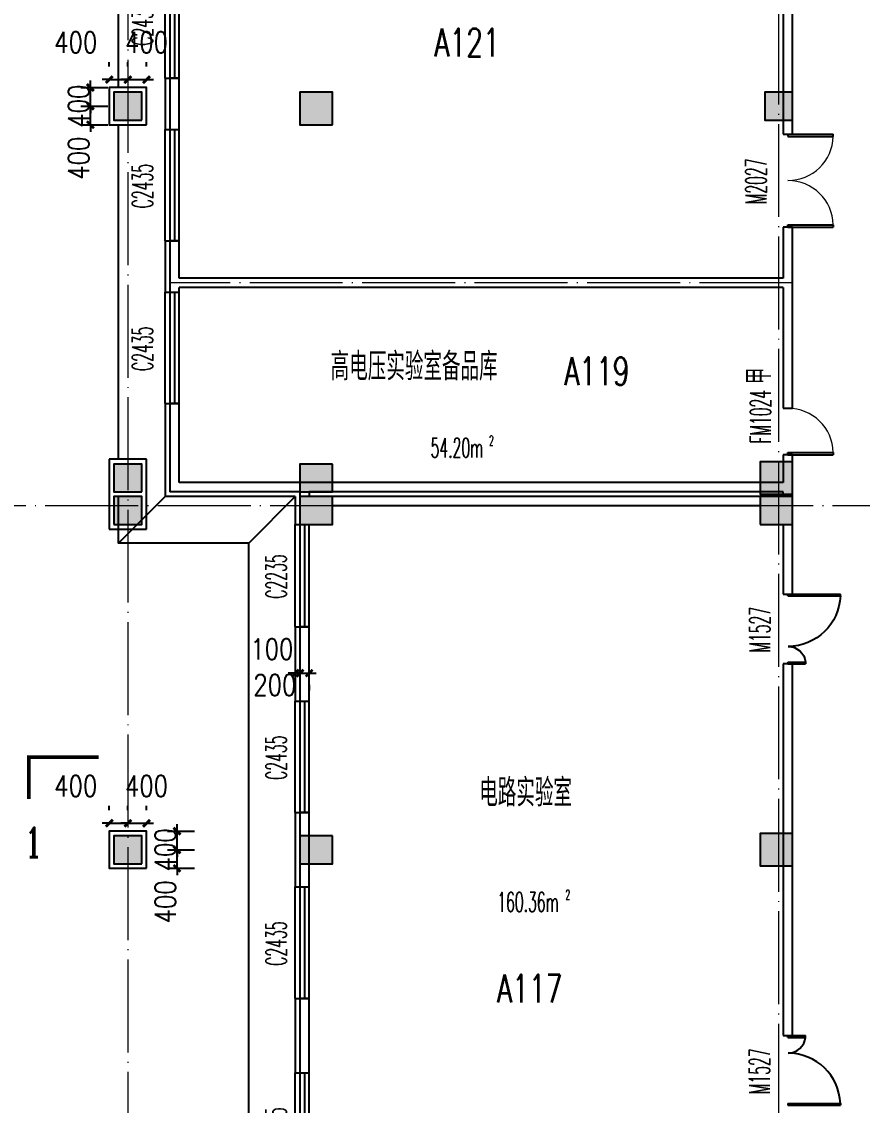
# Model space of a CAD drawing. Extents: x 1417642 to 3570900, y 124798 to 1191112.
# Drawn here: x 1437594 to 1455679, y 714033 to 737352 of the extents above; entities that cross this region are included whole.
import ezdxf

# ---------------------------------------------------------------- set-up
doc = ezdxf.new("R2010")
doc.units = 0
doc.header["$LTSCALE"] = 1000
doc.header["$MEASUREMENT"] = 0
doc.linetypes.add('DOTE', pattern=[2.42, 2, -0.2, 0.02, -0.2])
doc.layers.get('0').update_dxf_attribs({"linetype": 'CONTINUOUS'})
doc.layers.get('Defpoints').update_dxf_attribs({"linetype": 'CONTINUOUS'})
for name, color, linetype in [('colu', 2, 'CONTINUOUS'), ('COLUMN', 9, 'CONTINUOUS'), ('DIM_SYMB', 3, 'CONTINUOUS'), ('DOTE', 1, 'DOTE'), ('PUB_DIM', 3, 'CONTINUOUS'), ('PUB_HATCH', 8, 'CONTINUOUS'), ('PUB_TEXT', 40, 'CONTINUOUS'), ('SPACE', 7, 'CONTINUOUS'), ('SURFACE', 6, 'CONTINUOUS'), ('tiaozheng', 20, 'CONTINUOUS'), ('WALL', 4, 'CONTINUOUS'), ('WINDOW', 2, 'CONTINUOUS'), ('WINDOW_TEXT', 7, 'CONTINUOUS'), ('填充', 252, 'CONTINUOUS'), ('屋面轮廓', 101, 'CONTINUOUS'), ('柱填充', 8, 'CONTINUOUS'), ('立面造型', 40, 'CONTINUOUS')]:
    doc.layers.add(name, color=color, linetype=linetype)
doc.styles.add('_TCH_LABEL', font='COMPLEX', dxfattribs={"bigfont": 'GBCBIG'})
doc.styles.add('_TCH_SPACE', font='ROMANS', dxfattribs={"width": 0.7, "height": 5, "bigfont": 'Z'})
doc.styles.add('_TCH_WINDOW', font='ROMANS.shx', dxfattribs={"width": 0.7, "height": 400, "bigfont": 'Z.shx'})
doc.styles.add('DIM_FONT', font='SIMPLEX.shx', dxfattribs={"width": 0.8})
doc.styles.add('Z', font='ROMANS', dxfattribs={"width": 0.7, "bigfont": 'Z'})
doc.dimstyles.new('DIMN150', dxfattribs={"dimscale": 1.5, "dimtxt": 300, "dimasz": 100, "dimexe": 250, "dimexo": 300, "dimgap": 150, "dimtad": 1, "dimdec": 0, "dimzin": 0, "dimdsep": 46, "dimtxsty": 'DIM_FONT', "dimblk": 'ARCHTICK', "dimcen": 0.09, "dimdle": 1.5, "dimclrt": 7, "dimazin": 2, "dimtfac": 1, "dimtdec": 0, "dimtix": 1, "dimtmove": 2, "dimatfit": 3, "dimldrblk": 'ARCHTICK', "dimfxl": 1, "dimtolj": 1, "dimtzin": 0, "dimarcsym": 0})

# ---------------------------------------------------------------- blocks, each defined once
blk = doc.blocks.new('e')
at = {"layer": '柱填充'}
h = blk.add_hatch(color=256, dxfattribs=at)
h.paths.add_polyline_path([(1540396, 673470), (1540396, 674070), (1539796, 674070), (1539796, 673470)])
h.paths.add_polyline_path([(1540396, 663470), (1540396, 664070), (1539796, 664070), (1539796, 663470)])
h.paths.add_polyline_path([(1540396, 659870), (1540396, 660470), (1539796, 660470), (1539796, 659870)])
h.paths.add_polyline_path([(1540396, 651870), (1540396, 652470), (1539796, 652470), (1539796, 651870)])
h.paths.add_polyline_path([(1540396, 643870), (1540396, 644470), (1539796, 644470), (1539796, 643870)])
h.paths.add_polyline_path([(1540396, 635870), (1540396, 636470), (1539796, 636470), (1539796, 635870)])
h.paths.add_polyline_path([(1540396, 627870), (1540396, 628470), (1539796, 628470), (1539796, 627870)])
h.paths.add_polyline_path([(1540396, 619870), (1540396, 620470), (1539796, 620470), (1539796, 619870)])
h.paths.add_polyline_path([(1540396, 611870), (1540396, 612470), (1539796, 612470), (1539796, 611870)])
h.paths.add_polyline_path([(1540396, 603870), (1540396, 604470), (1539796, 604470), (1539796, 603870)])
h.paths.add_polyline_path([(1540396, 595870), (1540396, 596470), (1539796, 596470), (1539796, 595870)])
h.paths.add_polyline_path([(1611246, 673470), (1611246, 674070), (1610646, 674070), (1610646, 673470)])
h.paths.add_polyline_path([(1602046, 673370), (1602046, 674070), (1601346, 674070), (1601346, 673370)])
h.paths.add_polyline_path([(1594046, 673370), (1594046, 674070), (1593346, 674070), (1593346, 673370)])
h.paths.add_polyline_path([(1586046, 673370), (1586046, 674070), (1585346, 674070), (1585346, 673370)])
h.paths.add_polyline_path([(1578046, 673370), (1578046, 674070), (1577346, 674070), (1577346, 673370)])
h.paths.add_polyline_path([(1568046, 673370), (1568046, 674070), (1567346, 674070), (1567346, 673370)])
h.paths.add_polyline_path([(1558096, 673370), (1558096, 674070), (1557396, 674070), (1557396, 673370)])
h.paths.add_polyline_path([(1554396, 673370), (1554396, 674070), (1553696, 674070), (1553696, 673370)])
h.paths.add_polyline_path([(1544496, 673370), (1544496, 674070), (1543796, 674070), (1543796, 673370)])
h.paths.add_polyline_path([(1611246, 664070), (1610546, 664070), (1610546, 663470), (1611246, 663470)])
h.paths.add_polyline_path([(1602096, 663470), (1602096, 664270), (1601296, 664270), (1601296, 663470)])
h.paths.add_polyline_path([(1594096, 663470), (1594096, 664270), (1593296, 664270), (1593296, 663470)])
h.paths.add_polyline_path([(1586096, 663470), (1586096, 664270), (1585296, 664270), (1585296, 663470)])
h.paths.add_polyline_path([(1578096, 663470), (1578096, 664270), (1577296, 664270), (1577296, 663470)])
h.paths.add_polyline_path([(1568096, 663470), (1568096, 664270), (1567296, 664270), (1567296, 663470)])
h.paths.add_polyline_path([(1558096, 663470), (1558096, 664170), (1557396, 664170), (1557396, 663470)])
h.paths.add_polyline_path([(1554396, 663470), (1554396, 664170), (1553696, 664170), (1553696, 663470)])
h.paths.add_polyline_path([(1544496, 663470), (1544496, 664170), (1543796, 664170), (1543796, 663470)])
h.paths.add_polyline_path([(1611246, 660470), (1610546, 660470), (1610546, 659870), (1611246, 659870)])
h.paths.add_polyline_path([(1602046, 659770), (1602046, 660470), (1601346, 660470), (1601346, 659770)])
h.paths.add_polyline_path([(1594046, 659770), (1594046, 660470), (1593346, 660470), (1593346, 659770)])
h.paths.add_polyline_path([(1586046, 659770), (1586046, 660470), (1585346, 660470), (1585346, 659770)])
h.paths.add_polyline_path([(1578046, 659770), (1578046, 660470), (1577346, 660470), (1577346, 659770)])
h.paths.add_polyline_path([(1568046, 659770), (1568046, 660470), (1567346, 660470), (1567346, 659770)])
h.paths.add_polyline_path([(1557996, 659870), (1557996, 660470), (1557396, 660470), (1557396, 659870)])
h.paths.add_polyline_path([(1554396, 659870), (1554396, 660470), (1553796, 660470), (1553796, 659870)])
h.paths.add_polyline_path([(1544496, 659770), (1544496, 660470), (1543796, 660470), (1543796, 659770)])
h.paths.add_polyline_path([(1611246, 651870), (1611246, 652470), (1610646, 652470), (1610646, 651870)])
h.paths.add_polyline_path([(1601996, 651870), (1601996, 652470), (1601396, 652470), (1601396, 651870)])
h.paths.add_polyline_path([(1593996, 651870), (1593996, 652470), (1593396, 652470), (1593396, 651870)])
h.paths.add_polyline_path([(1585996, 651870), (1585996, 652470), (1585396, 652470), (1585396, 651870)])
h.paths.add_polyline_path([(1577996, 651870), (1577996, 652470), (1577396, 652470), (1577396, 651870)])
h.paths.add_polyline_path([(1567996, 651820), (1567996, 652520), (1567296, 652520), (1567296, 651820)])
h.paths.add_polyline_path([(1558096, 651820), (1558096, 652520), (1557396, 652520), (1557396, 651820)])
h.paths.add_polyline_path([(1554396, 651820), (1554396, 652520), (1553696, 652520), (1553696, 651820)])
h.paths.add_polyline_path([(1544496, 652470), (1543796, 652470), (1543796, 651870), (1544496, 651870)])
h.paths.add_polyline_path([(1567996, 644470), (1567296, 644470), (1567296, 643870), (1567996, 643870)])
h.paths.add_polyline_path([(1558096, 643820), (1558096, 644520), (1557396, 644520), (1557396, 643820)])
h.paths.add_polyline_path([(1554396, 643820), (1554396, 644520), (1553696, 644520), (1553696, 643820)])
h.paths.add_polyline_path([(1544496, 644470), (1543796, 644470), (1543796, 643870), (1544496, 643870)])
h.paths.add_polyline_path([(1567996, 636470), (1567296, 636470), (1567296, 635870), (1567996, 635870)])
h.paths.add_polyline_path([(1558096, 635820), (1558096, 636520), (1557396, 636520), (1557396, 635820)])
h.paths.add_polyline_path([(1554396, 635820), (1554396, 636520), (1553696, 636520), (1553696, 635820)])
h.paths.add_polyline_path([(1544496, 636470), (1543796, 636470), (1543796, 635870), (1544496, 635870)])
h.paths.add_polyline_path([(1567996, 628470), (1567296, 628470), (1567296, 627870), (1567996, 627870)])
h.paths.add_polyline_path([(1558096, 627820), (1558096, 628520), (1557396, 628520), (1557396, 627820)])
h.paths.add_polyline_path([(1554396, 627820), (1554396, 628520), (1553696, 628520), (1553696, 627820)])
h.paths.add_polyline_path([(1544496, 628470), (1543796, 628470), (1543796, 627870), (1544496, 627870)])
h.paths.add_polyline_path([(1567996, 620470), (1567296, 620470), (1567296, 619870), (1567996, 619870)])
h.paths.add_polyline_path([(1558096, 619820), (1558096, 620520), (1557396, 620520), (1557396, 619820)])
h.paths.add_polyline_path([(1554396, 619820), (1554396, 620520), (1553696, 620520), (1553696, 619820)])
h.paths.add_polyline_path([(1544496, 620470), (1543796, 620470), (1543796, 619870), (1544496, 619870)])
h.paths.add_polyline_path([(1567996, 612470), (1567296, 612470), (1567296, 611870), (1567996, 611870)])
h.paths.add_polyline_path([(1558096, 611820), (1558096, 612520), (1557396, 612520), (1557396, 611820)])
h.paths.add_polyline_path([(1554396, 611820), (1554396, 612520), (1553696, 612520), (1553696, 611820)])
h.paths.add_polyline_path([(1544496, 612470), (1543796, 612470), (1543796, 611870), (1544496, 611870)])
h.paths.add_polyline_path([(1567996, 604470), (1567296, 604470), (1567296, 603870), (1567996, 603870)])
h.paths.add_polyline_path([(1558096, 603820), (1558096, 604520), (1557396, 604520), (1557396, 603820)])
h.paths.add_polyline_path([(1554396, 603820), (1554396, 604520), (1553696, 604520), (1553696, 603820)])
h.paths.add_polyline_path([(1544496, 604470), (1543796, 604470), (1543796, 603870), (1544496, 603870)])
h.paths.add_polyline_path([(1567996, 595870), (1567996, 596470), (1567396, 596470), (1567396, 595870)])
h.paths.add_polyline_path([(1557996, 595870), (1557996, 596470), (1557396, 596470), (1557396, 595870)])
h.paths.add_polyline_path([(1554396, 595870), (1554396, 596470), (1553796, 596470), (1553796, 595870)])
h.paths.add_polyline_path([(1544396, 595870), (1544396, 596470), (1543796, 596470), (1543796, 595870)])
at = {"layer": 'colu'}
for points in [[(1540396, 659870), (1540396, 660470), (1539796, 660470), (1539796, 659870)], [(1544496, 659770), (1544496, 660470), (1543796, 660470), (1543796, 659770)], [(1554396, 659870), (1554396, 660470), (1553796, 660470), (1553796, 659870)], [(1540396, 651870), (1540396, 652470), (1539796, 652470), (1539796, 651870)], [(1544496, 652470), (1543796, 652470), (1543796, 651870), (1544496, 651870)], [(1554396, 651820), (1554396, 652520), (1553696, 652520), (1553696, 651820)], [(1540396, 643870), (1540396, 644470), (1539796, 644470), (1539796, 643870)], [(1544496, 644470), (1543796, 644470), (1543796, 643870), (1544496, 643870)], [(1554396, 643820), (1554396, 644520), (1553696, 644520), (1553696, 643820)]]:
    blk.add_lwpolyline(points, close=True, dxfattribs=at)
blk = doc.blocks.new('_ArchTick')
at = {"color": 0, "linetype": 'ByBlock', "const_width": 0.4}
blk.add_lwpolyline([(-0.5, -0.5), (0.5, 0.5)], dxfattribs=at)
blk = doc.blocks.new('*D3347')
at = {"layer": 'Defpoints', "color": 0}
for p in [(1443479, 723533), (1443579, 723533), (1443579, 723333)]:
    blk.add_point(p, dxfattribs=at)
at = {"layer": 'PUB_DIM', "color": 0, "lineweight": -2}
for p, q in [((1443479, 723333), (1443329, 723333)), ((1443479, 723333), (1443579, 723333)), ((1443579, 723333), (1443729, 723333)), ((1443479, 723083), (1443479, 722958)), ((1443579, 723083), (1443579, 722958))]:
    blk.add_line(p, q, dxfattribs=at)
at = {"layer": 'PUB_DIM', "color": 0, "lineweight": -2, "xscale": 150, "yscale": 150, "zscale": 150}
blk.add_blockref('_ArchTick', (1443479, 723333), dxfattribs=at)
at = {"layer": 'PUB_DIM', "color": 0, "lineweight": -2, "xscale": 150, "yscale": 150, "zscale": 150, "rotation": 180}
blk.add_blockref('_ArchTick', (1443579, 723333), dxfattribs=at)
at = {"layer": 'PUB_DIM', "color": 7, "insert": (1442978, 723850), "char_height": 450, "attachment_point": 5, "style": 'DIM_FONT'}
blk.add_mtext('\\A1;100', dxfattribs=at)
blk = doc.blocks.new('*D3348')
at = {"layer": 'Defpoints', "color": 0}
for p in [(1443579, 723533), (1443779, 723533), (1443779, 723333)]:
    blk.add_point(p, dxfattribs=at)
at = {"layer": 'PUB_DIM', "color": 0, "lineweight": -2}
for p, q in [((1443579, 723333), (1443429, 723333)), ((1443579, 723333), (1443779, 723333)), ((1443779, 723333), (1443929, 723333)), ((1443579, 723083), (1443579, 722958)), ((1443779, 723083), (1443779, 722958))]:
    blk.add_line(p, q, dxfattribs=at)
at = {"layer": 'PUB_DIM', "color": 0, "lineweight": -2, "xscale": 150, "yscale": 150, "zscale": 150}
blk.add_blockref('_ArchTick', (1443579, 723333), dxfattribs=at)
at = {"layer": 'PUB_DIM', "color": 0, "lineweight": -2, "xscale": 150, "yscale": 150, "zscale": 150, "rotation": 180}
blk.add_blockref('_ArchTick', (1443779, 723333), dxfattribs=at)
at = {"layer": 'PUB_DIM', "color": 7, "insert": (1443040, 723080), "char_height": 450, "attachment_point": 5, "style": 'DIM_FONT'}
blk.add_mtext('\\A1;200', dxfattribs=at)
blk = doc.blocks.new('*D3351')
at = {"layer": 'Defpoints', "color": 0}
for p in [(1440279, 736105), (1439879, 735935), (1440279, 735935)]:
    blk.add_point(p, dxfattribs=at)
at = {"layer": 'PUB_DIM', "color": 0, "lineweight": -2}
for p, q in [((1439879, 736385), (1439879, 736480)), ((1440279, 736385), (1440279, 736480)), ((1439879, 736105), (1439729, 736105)), ((1439879, 736105), (1440279, 736105)), ((1440279, 736105), (1440429, 736105))]:
    blk.add_line(p, q, dxfattribs=at)
at = {"layer": 'PUB_DIM', "color": 0, "lineweight": -2, "xscale": 150, "yscale": 150, "zscale": 150}
blk.add_blockref('_ArchTick', (1439879, 736105), dxfattribs=at)
at = {"layer": 'PUB_DIM', "color": 0, "lineweight": -2, "xscale": 150, "yscale": 150, "zscale": 150, "rotation": 180}
blk.add_blockref('_ArchTick', (1440279, 736105), dxfattribs=at)
at = {"layer": 'PUB_DIM', "color": 7, "insert": (1440279, 736906), "char_height": 450, "attachment_point": 5, "style": 'DIM_FONT'}
blk.add_mtext('\\A1;400', dxfattribs=at)
blk = doc.blocks.new('*D3352')
at = {"layer": 'Defpoints', "color": 0}
for p in [(1439879, 736105), (1439479, 735935), (1439879, 735935)]:
    blk.add_point(p, dxfattribs=at)
at = {"layer": 'PUB_DIM', "color": 0, "lineweight": -2}
for p, q in [((1439479, 736385), (1439479, 736480)), ((1439879, 736385), (1439879, 736480)), ((1439479, 736105), (1439329, 736105)), ((1439479, 736105), (1439879, 736105)), ((1439879, 736105), (1440029, 736105))]:
    blk.add_line(p, q, dxfattribs=at)
at = {"layer": 'PUB_DIM', "color": 0, "lineweight": -2, "xscale": 150, "yscale": 150, "zscale": 150}
blk.add_blockref('_ArchTick', (1439479, 736105), dxfattribs=at)
at = {"layer": 'PUB_DIM', "color": 0, "lineweight": -2, "xscale": 150, "yscale": 150, "zscale": 150, "rotation": 180}
blk.add_blockref('_ArchTick', (1439879, 736105), dxfattribs=at)
at = {"layer": 'PUB_DIM', "color": 7, "insert": (1438756, 736906), "char_height": 450, "attachment_point": 5, "style": 'DIM_FONT'}
blk.add_mtext('\\A1;400', dxfattribs=at)
blk = doc.blocks.new('*D3353')
at = {"layer": 'Defpoints', "color": 0}
for p in [(1438415, 735535), (1439072, 735535), (1438415, 735135)]:
    blk.add_point(p, dxfattribs=at)
at = {"layer": 'PUB_DIM', "color": 0, "lineweight": -2}
for p, q in [((1438865, 735535), (1439447, 735535)), ((1439072, 735535), (1439072, 735685)), ((1439072, 735135), (1439072, 735535)), ((1438865, 735135), (1439447, 735135)), ((1439072, 735135), (1439072, 734985))]:
    blk.add_line(p, q, dxfattribs=at)
at = {"layer": 'PUB_DIM', "color": 0, "lineweight": -2, "xscale": 150, "yscale": 150, "zscale": 150}
for p, rotation in [((1439072, 735535), 270), ((1439072, 735135), 90)]:
    blk.add_blockref('_ArchTick', p, dxfattribs=dict(at, rotation=rotation))
at = {"layer": 'PUB_DIM', "color": 7, "insert": (1438822, 734412), "char_height": 450, "attachment_point": 5, "rotation": 90, "style": 'DIM_FONT'}
blk.add_mtext('\\A1;400', dxfattribs=at)
blk = doc.blocks.new('*D3354')
at = {"layer": 'Defpoints', "color": 0}
for p in [(1438415, 735935), (1439072, 735935), (1438415, 735535)]:
    blk.add_point(p, dxfattribs=at)
at = {"layer": 'PUB_DIM', "color": 0, "lineweight": -2}
for p, q in [((1439072, 735935), (1439072, 736085)), ((1438865, 735935), (1439447, 735935)), ((1439072, 735535), (1439072, 735935)), ((1438865, 735535), (1439447, 735535)), ((1439072, 735535), (1439072, 735385))]:
    blk.add_line(p, q, dxfattribs=at)
at = {"layer": 'PUB_DIM', "color": 0, "lineweight": -2, "xscale": 150, "yscale": 150, "zscale": 150}
for p, rotation in [((1439072, 735935), 270), ((1439072, 735535), 90)]:
    blk.add_blockref('_ArchTick', p, dxfattribs=dict(at, rotation=rotation))
at = {"layer": 'PUB_DIM', "color": 7, "insert": (1438822, 735535), "char_height": 450, "attachment_point": 5, "rotation": 90, "style": 'DIM_FONT'}
blk.add_mtext('\\A1;400', dxfattribs=at)
blk = doc.blocks.new('*D3389')
at = {"layer": 'Defpoints', "color": 0}
for p in [(1440279, 720104), (1439879, 719933), (1440279, 719933)]:
    blk.add_point(p, dxfattribs=at)
at = {"layer": 'PUB_DIM', "color": 0, "lineweight": -2}
for p, q in [((1439879, 720383), (1439879, 720479)), ((1440279, 720383), (1440279, 720479)), ((1439879, 720104), (1439729, 720104)), ((1439879, 720104), (1440279, 720104)), ((1440279, 720104), (1440429, 720104))]:
    blk.add_line(p, q, dxfattribs=at)
at = {"layer": 'PUB_DIM', "color": 0, "lineweight": -2, "xscale": 150, "yscale": 150, "zscale": 150}
blk.add_blockref('_ArchTick', (1439879, 720104), dxfattribs=at)
at = {"layer": 'PUB_DIM', "color": 0, "lineweight": -2, "xscale": 150, "yscale": 150, "zscale": 150, "rotation": 180}
blk.add_blockref('_ArchTick', (1440279, 720104), dxfattribs=at)
at = {"layer": 'PUB_DIM', "color": 7, "insert": (1440279, 720905), "char_height": 450, "attachment_point": 5, "style": 'DIM_FONT'}
blk.add_mtext('\\A1;400', dxfattribs=at)
blk = doc.blocks.new('*D3390')
at = {"layer": 'Defpoints', "color": 0}
for p in [(1439879, 720104), (1439479, 719933), (1439879, 719933)]:
    blk.add_point(p, dxfattribs=at)
at = {"layer": 'PUB_DIM', "color": 0, "lineweight": -2}
for p, q in [((1439479, 720383), (1439479, 720479)), ((1439879, 720383), (1439879, 720479)), ((1439479, 720104), (1439329, 720104)), ((1439479, 720104), (1439879, 720104)), ((1439879, 720104), (1440029, 720104))]:
    blk.add_line(p, q, dxfattribs=at)
at = {"layer": 'PUB_DIM', "color": 0, "lineweight": -2, "xscale": 150, "yscale": 150, "zscale": 150}
blk.add_blockref('_ArchTick', (1439479, 720104), dxfattribs=at)
at = {"layer": 'PUB_DIM', "color": 0, "lineweight": -2, "xscale": 150, "yscale": 150, "zscale": 150, "rotation": 180}
blk.add_blockref('_ArchTick', (1439879, 720104), dxfattribs=at)
at = {"layer": 'PUB_DIM', "color": 7, "insert": (1438756, 720905), "char_height": 450, "attachment_point": 5, "style": 'DIM_FONT'}
blk.add_mtext('\\A1;400', dxfattribs=at)
blk = doc.blocks.new('*D3391')
at = {"layer": 'Defpoints', "color": 0}
for p in [(1440279, 719533), (1440936, 719533), (1440279, 719133)]:
    blk.add_point(p, dxfattribs=at)
at = {"layer": 'PUB_DIM', "color": 0, "lineweight": -2}
for p, q in [((1440936, 719533), (1440936, 719683)), ((1440729, 719533), (1441311, 719533)), ((1440936, 719133), (1440936, 719533)), ((1440729, 719133), (1441311, 719133)), ((1440936, 719133), (1440936, 718983))]:
    blk.add_line(p, q, dxfattribs=at)
at = {"layer": 'PUB_DIM', "color": 0, "lineweight": -2, "xscale": 150, "yscale": 150, "zscale": 150}
for p, rotation in [((1440936, 719533), 270), ((1440936, 719133), 90)]:
    blk.add_blockref('_ArchTick', p, dxfattribs=dict(at, rotation=rotation))
at = {"layer": 'PUB_DIM', "color": 7, "insert": (1440686, 718411), "char_height": 450, "attachment_point": 5, "rotation": 90, "style": 'DIM_FONT'}
blk.add_mtext('\\A1;400', dxfattribs=at)
blk = doc.blocks.new('*D3392')
at = {"layer": 'Defpoints', "color": 0}
for p in [(1440279, 719933), (1440936, 719933), (1440279, 719533)]:
    blk.add_point(p, dxfattribs=at)
at = {"layer": 'PUB_DIM', "color": 0, "lineweight": -2}
for p, q in [((1440936, 719933), (1440936, 720083)), ((1440729, 719933), (1441311, 719933)), ((1440936, 719533), (1440936, 719933)), ((1440729, 719533), (1441311, 719533)), ((1440936, 719533), (1440936, 719383))]:
    blk.add_line(p, q, dxfattribs=at)
at = {"layer": 'PUB_DIM', "color": 0, "lineweight": -2, "xscale": 150, "yscale": 150, "zscale": 150}
for p, rotation in [((1440936, 719933), 270), ((1440936, 719533), 90)]:
    blk.add_blockref('_ArchTick', p, dxfattribs=dict(at, rotation=rotation))
at = {"layer": 'PUB_DIM', "color": 7, "insert": (1440686, 719533), "char_height": 450, "attachment_point": 5, "rotation": 90, "style": 'DIM_FONT'}
blk.add_mtext('\\A1;400', dxfattribs=at)
blk = doc.blocks.new('$TCHSYS$WIN2D')
for p, q in [((-0.5, 0.5), (0.5, 0.5)), ((-0.5, 0.5), (-0.5, -0.5)), ((0.5, 0.5), (0.5, -0.5)), ((0.5, 0.1667), (-0.5, 0.1667)), ((0.5, -0.1667), (-0.5, -0.1667)), ((-0.5, -0.5), (0.5, -0.5))]:
    blk.add_line(p, q)
blk = doc.blocks.new('$DorLib2D$00000225')
at = {"color": 0}
for p, q in [((0.475, -0.001), (0.475, 0.752)), ((0.475, 0.752), (0.5, 0.752)), ((0.5, -0.001), (0.5, 0.752)), ((-0.5, 0), (-0.5, 0.252)), ((-0.475, 0.252), (-0.5, 0.252)), ((-0.475, 0), (-0.475, 0.252)), ((-0.475, 0), (-0.5, 0)), ((0.475, -0.001), (0.5, -0.001))]:
    blk.add_line(p, q, dxfattribs=at)
for centre, radius, start, end in [((0.505, -0.002), 0.755, 92.2493, 179.7238), ((-0.501, 0.003), 0.251, 359.7899, 84.0974)]:
    blk.add_arc(centre, radius, start, end, dxfattribs=at)
blk = doc.blocks.new('$DorLib2D$00000001')
for p, q in [((0.45, 0.975), (0.5, 0.975)), ((0.45, 0), (0.45, 0.975)), ((0.5, 0), (0.5, 0.975)), ((0.5, 0), (0.45, 0))]:
    blk.add_line(p, q)
at = {"lineweight": 13}
blk.add_arc((0.475, 0), 0.975, 91.4693, 180, dxfattribs=at)
blk = doc.blocks.new('$DorLib2D$00000002')
for p, q in [((-0.5, 0), (-0.5, 0.4875)), ((-0.475, 0.4875), (-0.5, 0.4875)), ((-0.475, 0), (-0.475, 0.4875)), ((0.475, 0), (0.475, 0.4875)), ((0.475, 0.4875), (0.5, 0.4875)), ((0.5, 0), (0.5, 0.4875)), ((-0.5, 0), (-0.475, 0)), ((0.5, 0), (0.475, 0))]:
    blk.add_line(p, q)
at = {"lineweight": 13}
for centre, start, end in [((-0.4875, 0), 0, 88.53072), ((0.4875, 0), 91.46928, 180)]:
    blk.add_arc(centre, 0.4875, start, end, dxfattribs=at)
blk = doc.blocks.new('_FZH')
blk.add_lwpolyline([(-0.5, -0.5), (0.5, -0.5), (0.5, 0.5), (-0.5, 0.5)], close=True)
at = {"layer": 'PUB_HATCH'}
blk.add_solid([(-0.5, -0.5), (0.5, -0.5), (-0.5, 0.5), (0.5, 0.5)], dxfattribs=at)

msp = doc.modelspace()

# ---------------------------------------------------------------- linework, layer by layer
at = {"layer": 'DIM_SYMB', "lineweight": 0, "const_width": 75}
msp.add_lwpolyline([(1437749.5, 720624.8), (1437749.5, 721524.8), (1439249.5, 721524.8)], dxfattribs=at)
at = {"layer": 'DOTE', "lineweight": 0, "elevation": 0}
for points in [[(1453878.8, 754509.2), (1453878.8, 643548.7)], [(1439878.8, 753470.5), (1439878.8, 643548.7)], [(1454178.8, 731733.2), (1440778.8, 731733.2)], [(1469140.6, 726933.2), (1432536.2, 726933.2)]]:
    msp.add_lwpolyline(points, dxfattribs=at)
at = {"layer": 'SURFACE'}
for p, q in [((1440678.8, 736133.2), (1440778.8, 736133.2)), ((1440678.8, 736133.2), (1440678.8, 735033.2)), ((1440678.8, 735033.2), (1440778.8, 735033.2)), ((1440678.8, 732633.2), (1440778.8, 732633.2)), ((1440678.8, 732633.2), (1440678.8, 731733.2)), ((1440678.8, 731733.2), (1440678.8, 731533.2)), ((1440678.8, 731533.2), (1440778.8, 731533.2)), ((1440678.8, 729133.2), (1440778.8, 729133.2)), ((1440678.8, 729133.2), (1440678.8, 727133.2)), ((1443478.8, 727133.2), (1440678.8, 727133.2)), ((1443478.8, 727133.2), (1443478.8, 726933.2)), ((1443478.8, 726933.2), (1443478.8, 726533.2)), ((1443478.8, 726533.2), (1443578.8, 726533.2)), ((1443478.8, 724333.2), (1443578.8, 724333.2)), ((1443478.8, 724333.2), (1443478.8, 722733.2)), ((1443478.8, 722733.2), (1443578.8, 722733.2)), ((1443478.8, 720333.2), (1443578.8, 720333.2)), ((1443478.8, 720333.2), (1443478.8, 718733.2)), ((1443478.8, 718733.2), (1443578.8, 718733.2)), ((1443478.8, 716333.2), (1443578.8, 716333.2)), ((1443478.8, 716333.2), (1443478.8, 714733.2)), ((1443478.8, 714733.2), (1443578.8, 714733.2))]:
    msp.add_line(p, q, dxfattribs=at)
at = {"layer": 'WALL'}
for p, q in [((1453978.8, 743833.2), (1453978.8, 734933.2)), ((1454178.8, 734933.2), (1454178.8, 743833.2)), ((1440778.8, 736133.2), (1440778.8, 735033.2)), ((1440978.8, 736133.2), (1440778.8, 736133.2)), ((1440978.8, 735033.2), (1440978.8, 736133.2)), ((1440778.8, 735033.2), (1440978.8, 735033.2)), ((1453978.8, 734933.2), (1454178.8, 734933.2)), ((1454178.8, 732933.2), (1453978.8, 732933.2)), ((1453978.8, 732933.2), (1453978.8, 731833.2)), ((1454178.8, 731733.2), (1454178.8, 732933.2)), ((1440978.8, 732633.2), (1440778.8, 732633.2)), ((1440778.8, 732633.2), (1440778.8, 731733.2)), ((1440978.8, 731833.2), (1440978.8, 732633.2)), ((1453978.8, 731833.2), (1440978.8, 731833.2)), ((1440778.8, 731733.2), (1440778.8, 731533.2)), ((1440778.8, 731533.2), (1440978.8, 731533.2)), ((1453978.8, 731633.2), (1440978.8, 731633.2)), ((1440978.8, 731533.2), (1440978.8, 731633.2)), ((1453978.8, 731633.2), (1453978.8, 729033.1)), ((1454178.8, 729033.1), (1454178.8, 731733.2)), ((1440978.8, 729133.2), (1440778.8, 729133.2)), ((1440778.8, 729133.2), (1440778.8, 727233.2)), ((1440978.8, 727433.2), (1440978.8, 729133.2)), ((1453978.8, 729033.1), (1454178.8, 729033.1)), ((1454178.8, 728033.1), (1453978.8, 728033.1)), ((1453978.8, 728033.1), (1453978.8, 727433.2)), ((1454178.8, 727433.2), (1454178.8, 728033.1)), ((1443678.8, 727433.2), (1440978.8, 727433.2)), ((1453978.8, 727433.2), (1443678.8, 727433.2)), ((1454178.8, 727433.2), (1454178.8, 727433.2)), ((1454178.8, 727233.2), (1454178.8, 727433.2)), ((1443578.8, 727233.2), (1440778.8, 727233.2)), ((1443578.8, 727233.2), (1443578.8, 727133.2)), ((1443778.8, 727233.2), (1443778.8, 727133.2)), ((1453978.8, 727233.2), (1443778.8, 727233.2)), ((1453478.8, 727133.2), (1444278.8, 727133.2)), ((1453978.8, 727133.2), (1453978.8, 727233.2)), ((1454178.8, 727233.2), (1454178.8, 727233.2)), ((1454178.8, 727133.2), (1454178.8, 727233.2)), ((1443678.8, 726933.2, 0), (1443678.8, 726933.2, 0)), ((1443903.8, 726933.2, 0), (1443903.8, 726933.2, 0)), ((1444128.8, 726933.2, 0), (1444128.8, 726933.2, 0)), ((1453478.8, 726933.2), (1444278.8, 726933.2)), ((1453978.8, 726533.2), (1453978.8, 725033.2)), ((1454178.8, 725033.2), (1454178.8, 726533.2)), ((1453978.8, 725033.2), (1454178.8, 725033.2)), ((1443578.8, 724333.2), (1443578.8, 722733.2)), ((1443778.8, 724333.2), (1443578.8, 724333.2)), ((1443778.8, 722733.2), (1443778.8, 724333.2)), ((1454178.8, 723533.2), (1453978.8, 723533.2)), ((1453978.8, 723533.2), (1453978.8, 715533.2)), ((1454178.8, 715533.2), (1454178.8, 723533.2)), ((1443578.8, 722733.2), (1443778.8, 722733.2)), ((1443578.8, 720333.2), (1443578.8, 718733.2)), ((1443778.8, 720333.2), (1443578.8, 720333.2)), ((1443778.8, 718733.2), (1443778.8, 720333.2)), ((1443578.8, 718733.2), (1443778.8, 718733.2)), ((1443578.8, 716333.2), (1443578.8, 714733.2)), ((1443778.8, 716333.2), (1443578.8, 716333.2)), ((1443778.8, 714733.2), (1443778.8, 716333.2)), ((1453978.8, 715533.2), (1454178.8, 715533.2)), ((1443578.8, 714733.2), (1443778.8, 714733.2))]:
    msp.add_line(p, q, dxfattribs=at)
at = {"layer": '屋面轮廓'}
for p, q in [((1440678.8, 727133.2, 0), (1439678.8, 726133.2, 0)), ((1443478.8, 727133.2, 0), (1442478.8, 726133.2, 0))]:
    msp.add_line(p, q, dxfattribs=at)
at = {"layer": '屋面轮廓', "elevation": 0}
for points in [[(1439678.8, 735934.8), (1439678.8, 738733.2)], [(1439678.8, 727933.2), (1439678.8, 735134.8)], [(1442478.8, 662733.2), (1442478.8, 726133.2), (1439678.8, 726133.2), (1439678.8, 727133.2)]]:
    msp.add_lwpolyline(points, dxfattribs=at)
at = {"layer": '立面造型'}
for p, q in [((1440278.8, 727934.8, 0), (1439478.8, 727934.8, 0)), ((1439478.8, 727934.8, 0), (1439478.8, 727134.8, 0)), ((1440278.8, 727134.8, 0), (1440278.8, 727934.8, 0)), ((1439478.8, 727234.8), (1439478.8, 726434.8)), ((1440278.8, 726434.8), (1440278.8, 727234.8)), ((1439478.8, 726434.8), (1440278.8, 726434.8))]:
    msp.add_line(p, q, dxfattribs=at)
at = {"layer": '立面造型', "elevation": 0}
for points in [[(1440278.8, 735134.8), (1440278.8, 735934.8), (1439478.8, 735934.8), (1439478.8, 735134.8)], [(1440278.8, 719134.8), (1440278.8, 719934.8), (1439478.8, 719934.8), (1439478.8, 719134.8)]]:
    msp.add_lwpolyline(points, close=True, dxfattribs=at)

# ---------------------------------------------------------------- block references
at = {"layer": 'COLUMN', "xscale": 600.0000000225846, "yscale": 600.0000000225846, "zscale": 600.0000000225846, "rotation": 359.9999999862151}
msp.add_blockref('_FZH', (1439878.8, 726833.2), dxfattribs=at)
at = {"layer": 'COLUMN', "xscale": 700, "yscale": 600, "zscale": 600}
for p in [(1443928.8, 726833.2), (1453828.8, 726833.2)]:
    msp.add_blockref('_FZH', p, dxfattribs=at)
at = {"layer": 'tiaozheng', "color": 2}
msp.add_blockref('e', (-100217.4, 75363.3, 0), dxfattribs=at)
at = {"layer": 'WINDOW', "color": 2}
ref = msp.add_blockref('$TCHSYS$WIN2D', (1440828.8, 737333.2), dxfattribs=dict(at, xscale=-2400, yscale=-300, zscale=-2400, rotation=270))
ref.add_attrib('A', 'C2435', (1440416.1, 736834.5), dxfattribs={"layer": 'WINDOW_TEXT', "color": 2, "height": 446.25, "rotation": 90, "style": '_TCH_WINDOW', "width": 0.494118})
ref = msp.add_blockref('$TCHSYS$WIN2D', (1440828.8, 733833.2), dxfattribs=dict(at, xscale=-2400, yscale=-300, zscale=-2400, rotation=270))
ref.add_attrib('A', 'C2435', (1440416.1, 733334.5), dxfattribs={"layer": 'WINDOW_TEXT', "color": 2, "height": 446.25, "rotation": 90, "style": '_TCH_WINDOW', "width": 0.494118})
at = {"layer": 'WINDOW', "lineweight": 0}
ref = msp.add_blockref('$DorLib2D$00000002', (1454078.8, 733933.2), dxfattribs=dict(at, xscale=-2000, yscale=-2000, zscale=-2000, rotation=90))
ref.add_attrib('A', 'M2027', (1453615, 733424), dxfattribs={"layer": 'WINDOW_TEXT', "lineweight": 0, "height": 446.25, "rotation": 90, "style": '_TCH_WINDOW', "width": 0.494118})
at = {"layer": 'WINDOW', "color": 2}
ref = msp.add_blockref('$TCHSYS$WIN2D', (1440828.8, 730333.2), dxfattribs=dict(at, xscale=-2400, yscale=-300, zscale=-2400, rotation=270))
ref.add_attrib('A', 'C2435', (1440416.1, 729834.5), dxfattribs={"layer": 'WINDOW_TEXT', "color": 2, "height": 446.25, "rotation": 90, "style": '_TCH_WINDOW', "width": 0.494118})
at = {"layer": 'WINDOW', "lineweight": 0, "xscale": -1000, "yscale": -1000, "zscale": -1000, "rotation": 90}
msp.add_blockref('$DorLib2D$00000001', (1454078.8, 728533.1), dxfattribs=at)
at = {"layer": 'WINDOW', "color": 2}
ref = msp.add_blockref('$TCHSYS$WIN2D', (1443628.8, 725433.2), dxfattribs=dict(at, xscale=-2200, yscale=-300, zscale=-2200, rotation=270.0000000000004))
ref.add_attrib('A', 'C2235', (1443291.8, 724934.5), dxfattribs={"layer": 'WINDOW_TEXT', "color": 2, "height": 446.25, "rotation": 90, "style": '_TCH_WINDOW', "width": 0.494118})
at = {"layer": 'WINDOW', "lineweight": 0}
ref = msp.add_blockref('$DorLib2D$00000225', (1454078.8, 724283.2), dxfattribs=dict(at, xscale=1500, yscale=-1500, zscale=1500, rotation=90.00000000000087))
ref.add_attrib('A', 'M1527', (1453697.9, 723774), dxfattribs={"layer": 'WINDOW_TEXT', "lineweight": 0, "height": 446.25, "rotation": 90, "style": '_TCH_WINDOW', "width": 0.494118})
at = {"layer": 'WINDOW', "color": 2}
ref = msp.add_blockref('$TCHSYS$WIN2D', (1443628.8, 721533.2), dxfattribs=dict(at, xscale=-2400, yscale=-300, zscale=-2400, rotation=270.0000000000004))
ref.add_attrib('A', 'C2435', (1443291.8, 721034.5), dxfattribs={"layer": 'WINDOW_TEXT', "color": 2, "height": 446.25, "rotation": 90, "style": '_TCH_WINDOW', "width": 0.494118})
ref = msp.add_blockref('$TCHSYS$WIN2D', (1443628.8, 717533.2), dxfattribs=dict(at, xscale=-2400, yscale=-300, zscale=-2400, rotation=270.0000000000004))
ref.add_attrib('A', 'C2435', (1443291.8, 717034.5), dxfattribs={"layer": 'WINDOW_TEXT', "color": 2, "height": 446.25, "rotation": 90, "style": '_TCH_WINDOW', "width": 0.494118})
at = {"layer": 'WINDOW', "lineweight": 0}
ref = msp.add_blockref('$DorLib2D$00000225', (1454078.8, 714783.2), dxfattribs=dict(at, xscale=-1500, yscale=-1500, zscale=-1500, rotation=90.00000000000087))
ref.add_attrib('A', 'M1527', (1453689.6, 714274), dxfattribs={"layer": 'WINDOW_TEXT', "lineweight": 0, "height": 446.25, "rotation": 90, "style": '_TCH_WINDOW', "width": 0.494118})
at = {"layer": 'WINDOW', "color": 2}
ref = msp.add_blockref('$TCHSYS$WIN2D', (1443628.8, 713533.2), dxfattribs=dict(at, xscale=-2400, yscale=-300, zscale=-2400, rotation=270.0000000000004))
ref.add_attrib('A', 'C2435', (1443291.8, 713034.5), dxfattribs={"layer": 'WINDOW_TEXT', "color": 2, "height": 446.25, "rotation": 90, "style": '_TCH_WINDOW', "width": 0.494118})

# ---------------------------------------------------------------- texts
at = {"layer": 'PUB_TEXT', "color": 1, "lineweight": 60, "style": 'Z', "width": 0.7}
for s, p in [('A121', (1446472.6, 736604.3)), ('A119', (1449265.9, 729529.3)), ('A117', (1447821, 716245.7))]:
    msp.add_text(s, height=600, dxfattribs=at).set_placement(p)
at = {"layer": 'PUB_TEXT', "style": '_TCH_LABEL', "width": 0.705882}
msp.add_text('1', height=637.5, dxfattribs=at).set_placement((1437653.1, 719373.5))
at = {"layer": 'SPACE', "style": '_TCH_SPACE', "width": 0.525}
for s, height, p in [('54.20m', 420, (1446391.8, 727972, 0)), ('2', 210, (1447651.8, 728234.5, 0)), ('160.36m', 420, (1447826.1, 718198.3, 0)), ('2', 210, (1449296.1, 718460.8, 0))]:
    msp.add_text(s, height=height, dxfattribs=at).set_placement(p)
at = {"layer": 'WINDOW_TEXT', "style": '_TCH_WINDOW'}
for s, height, width, p in [('甲', 525, 0.7, (1453713, 729554.9)), ('FM1024', 446.25, 0.494118, (1453713, 728273.9))]:
    msp.add_text(s, height=height, rotation=90, dxfattribs=dict(at, width=width)).set_placement(p)
at = {"layer": '填充', "char_height": 600, "width": 5193.527, "attachment_point": 1, "style": '_TCH_WINDOW'}
for s, insert in [('高电压实验室备品库', (1444242, 730231.1)), ('电路实验室', (1447438.1, 721061.2))]:
    msp.add_mtext(s, dxfattribs=dict(at, insert=insert))

# ---------------------------------------------------------------- dimensions: what is measured, and where the dimension line sits
at = {"layer": 'PUB_DIM'}
for base, p1, p2, angle, picture, middle in [((1439878.8, 736105.2), (1439478.8, 735934.8), (1439878.8, 735934.8), 0, '*D3352', (1438756.3, 736906.3)), ((1440278.8, 736105.2), (1439878.8, 735934.8), (1440278.8, 735934.8), 0, '*D3351', (1440278.8, 736906.3)), ((1439071.7, 735934.8), (1438414.9, 735534.8), (1438414.9, 735934.8), 90, '*D3354', (1438822.1, 735534.8)), ((1439071.7, 735534.8), (1438414.9, 735134.8), (1438414.9, 735534.8), 90, '*D3353', (1438822.1, 734412.3)), ((1443578.8, 723332.8), (1443478.8, 723533.2), (1443578.8, 723533.2), 0, '*D3347', (1442977.8, 723850.3)), ((1443778.8, 723332.8), (1443578.8, 723533.2), (1443778.8, 723533.2), 0, '*D3348', (1443040.2, 723080.4)), ((1439878.8, 720103.6), (1439478.8, 719933.2), (1439878.8, 719933.2), 0, '*D3390', (1438756.3, 720904.8)), ((1440278.8, 720103.6), (1439878.8, 719933.2), (1440278.8, 719933.2), 0, '*D3389', (1440278.8, 720904.8)), ((1440935.6, 719933.2), (1440278.8, 719533.2), (1440278.8, 719933.2), 90, '*D3392', (1440686, 719533.2)), ((1440935.6, 719533.2), (1440278.8, 719133.2), (1440278.8, 719533.2), 90, '*D3391', (1440686, 718410.7))]:
    dim = msp.add_linear_dim(base=base, p1=p1, p2=p2, angle=angle, dimstyle='DIMN150', dxfattribs=at)
    dim.commit()
    dim.dimension.update_dxf_attribs({"geometry": picture, "text_midpoint": middle, "dimtype": 129})

doc.saveas('drawing.dxf')
